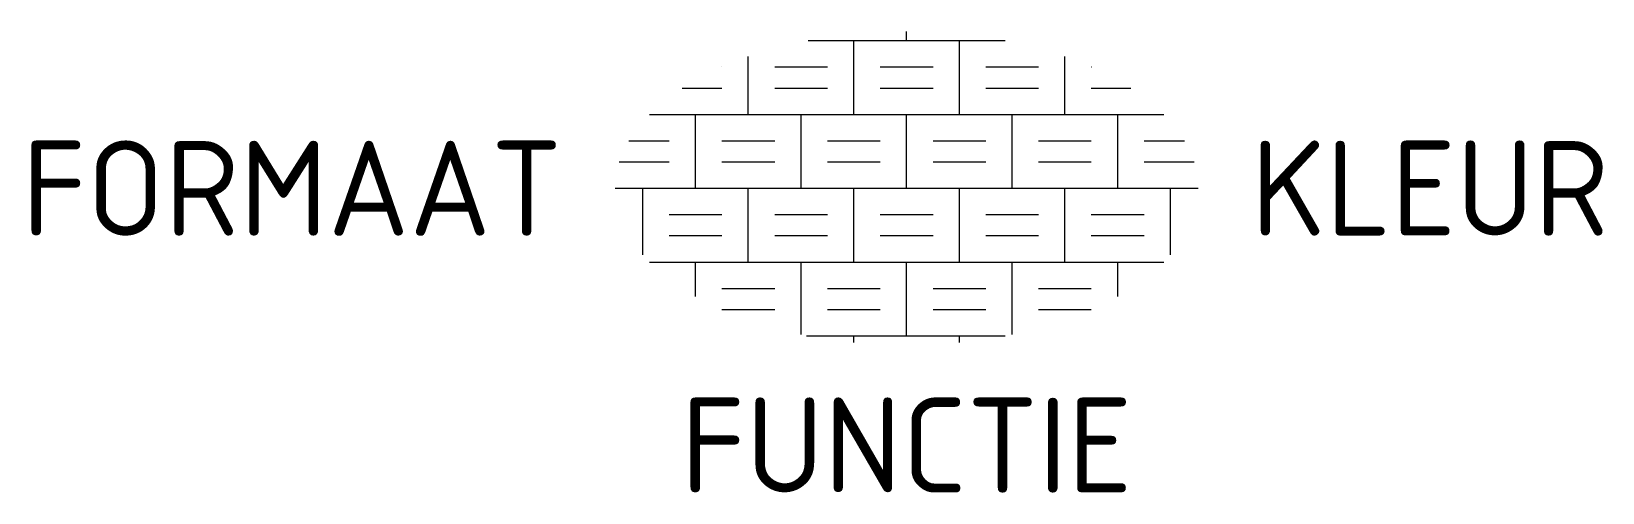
# Model space of a CAD drawing. Header units: metres. Extents: x -16.6 to 13.2, y -5.8 to 3.
import ezdxf
from ezdxf.enums import TextEntityAlignment as Align

# ---------------------------------------------------------------- set-up
doc = ezdxf.new("R2010")
doc.units = ezdxf.units.M
doc.styles.add('NLCS-ISO', font='NLCS-ISO.ttf')

msp = doc.modelspace()

# ---------------------------------------------------------------- linework, layer by layer
for p, q in [((-1.867, 2.8), (0, 2.8)), ((-1, 1.4), (-1, 2.8)), ((0, 2.8), (0, 2.975)), ((0, 2.8), (1.867, 2.8)), ((1, 1.4), (1, 2.8)), ((-3, 1.4), (-3, 2.498)), ((3, 1.4), (3, 2.498)), ((-3.504, 2.3), (-3.5, 2.3)), ((-2.5, 2.3), (-2, 2.3)), ((-2, 2.3), (-1.5, 2.3)), ((-0.5, 2.3), (0, 2.3)), ((0, 2.3), (0.5, 2.3)), ((1.5, 2.3), (2, 2.3)), ((2, 2.3), (2.5, 2.3)), ((3.5, 2.3), (3.504, 2.3)), ((-4.251, 1.9), (-4, 1.9)), ((-4, 1.9), (-3.5, 1.9)), ((-2.5, 1.9), (-2, 1.9)), ((-2, 1.9), (-1.5, 1.9)), ((-0.5, 1.9), (0, 1.9)), ((0, 1.9), (0.5, 1.9)), ((1.5, 1.9), (2, 1.9)), ((2, 1.9), (2.5, 1.9)), ((3.5, 1.9), (4, 1.9)), ((4, 1.9), (4.251, 1.9)), ((-4.875, 1.4), (-4, 1.4)), ((-4, 1.4), (-2, 1.4)), ((-4, 0), (-4, 1.4)), ((-2, 1.4), (0, 1.4)), ((-2, 0), (-2, 1.4)), ((0, 1.4), (2, 1.4)), ((0, 0), (0, 1.4)), ((2, 1.4), (4, 1.4)), ((2, 0), (2, 1.4)), ((4, 1.4), (4.875, 1.4)), ((4, 0), (4, 1.4)), ((-5.266, 0.9), (-4.5, 0.9)), ((-3.5, 0.9), (-2.5, 0.9)), ((-1.5, 0.9), (-0.5, 0.9)), ((0.5, 0.9), (1.5, 0.9)), ((2.5, 0.9), (3.5, 0.9)), ((4.5, 0.9), (5.266, 0.9)), ((-5.446, 0.5), (-4.5, 0.5)), ((-3.5, 0.5), (-2.5, 0.5)), ((-1.5, 0.5), (-0.5, 0.5)), ((0.5, 0.5), (1.5, 0.5)), ((2.5, 0.5), (3.5, 0.5)), ((4.5, 0.5), (5.446, 0.5)), ((-5.525, 0), (-4, 0)), ((-5, -1.266), (-5, 0)), ((-4, 0), (-2, 0)), ((-3, -1.4), (-3, 0)), ((-2, 0), (0, 0)), ((-1, -1.4), (-1, 0)), ((0, 0), (2, 0)), ((1, -1.4), (1, 0)), ((2, 0), (4, 0)), ((3, -1.4), (3, 0)), ((4, 0), (5.525, 0)), ((5, -1.266), (5, 0)), ((-4.5, -0.5), (-4, -0.5)), ((-4, -0.5), (-3.5, -0.5)), ((-2.5, -0.5), (-2, -0.5)), ((-2, -0.5), (-1.5, -0.5)), ((-0.5, -0.5), (0, -0.5)), ((0, -0.5), (0.5, -0.5)), ((1.5, -0.5), (2, -0.5)), ((2, -0.5), (2.5, -0.5)), ((3.5, -0.5), (4, -0.5)), ((4, -0.5), (4.5, -0.5)), ((-4.5, -0.9), (-4, -0.9)), ((-4, -0.9), (-3.5, -0.9)), ((-2.5, -0.9), (-2, -0.9)), ((-2, -0.9), (-1.5, -0.9)), ((-0.5, -0.9), (0, -0.9)), ((0, -0.9), (0.5, -0.9)), ((1.5, -0.9), (2, -0.9)), ((2, -0.9), (2.5, -0.9)), ((3.5, -0.9), (4, -0.9)), ((4, -0.9), (4.5, -0.9)), ((-4.875, -1.4), (-4, -1.4)), ((-4, -1.4), (-2, -1.4)), ((-4, -2.052), (-4, -1.4)), ((-2, -1.4), (0, -1.4)), ((-2, -2.776), (-2, -1.4)), ((0, -1.4), (2, -1.4)), ((0, -2.8), (0, -1.4)), ((2, -1.4), (4, -1.4)), ((2, -2.773), (2, -1.4)), ((4, -1.4), (4.875, -1.4)), ((4, -2.052), (4, -1.4)), ((-3.5, -1.9), (-2.5, -1.9)), ((-1.5, -1.9), (-0.5, -1.9)), ((0.5, -1.9), (1.5, -1.9)), ((2.5, -1.9), (3.5, -1.9)), ((-3.5, -2.3), (-2.5, -2.3)), ((-1.5, -2.3), (-0.5, -2.3)), ((0.5, -2.3), (1.5, -2.3)), ((2.5, -2.3), (3.5, -2.3)), ((-1.896, -2.8), (0, -2.8)), ((-1, -2.926), (-1, -2.8)), ((0, -2.8), (1.866, -2.8)), ((1, -2.926), (1, -2.8))]:
    msp.add_line(p, q)

# ---------------------------------------------------------------- texts
at = {"style": 'NLCS-ISO'}
msp.add_attdef('FORMAAT', text='', height=1.8, dxfattribs=at).set_placement((-6.525, 0), align=Align.MIDDLE_RIGHT)
msp.add_attdef('KLEUR', text='', height=1.8, dxfattribs=at).set_placement((6.525, 0), align=Align.MIDDLE_LEFT)
at = {"style": 'NLCS-ISO', "flags": 1}
msp.add_attdef('FUNCTIE', text='', height=1.8, dxfattribs=at).set_placement((0, -3.975), align=Align.TOP_CENTER)

doc.saveas('drawing.dxf')
